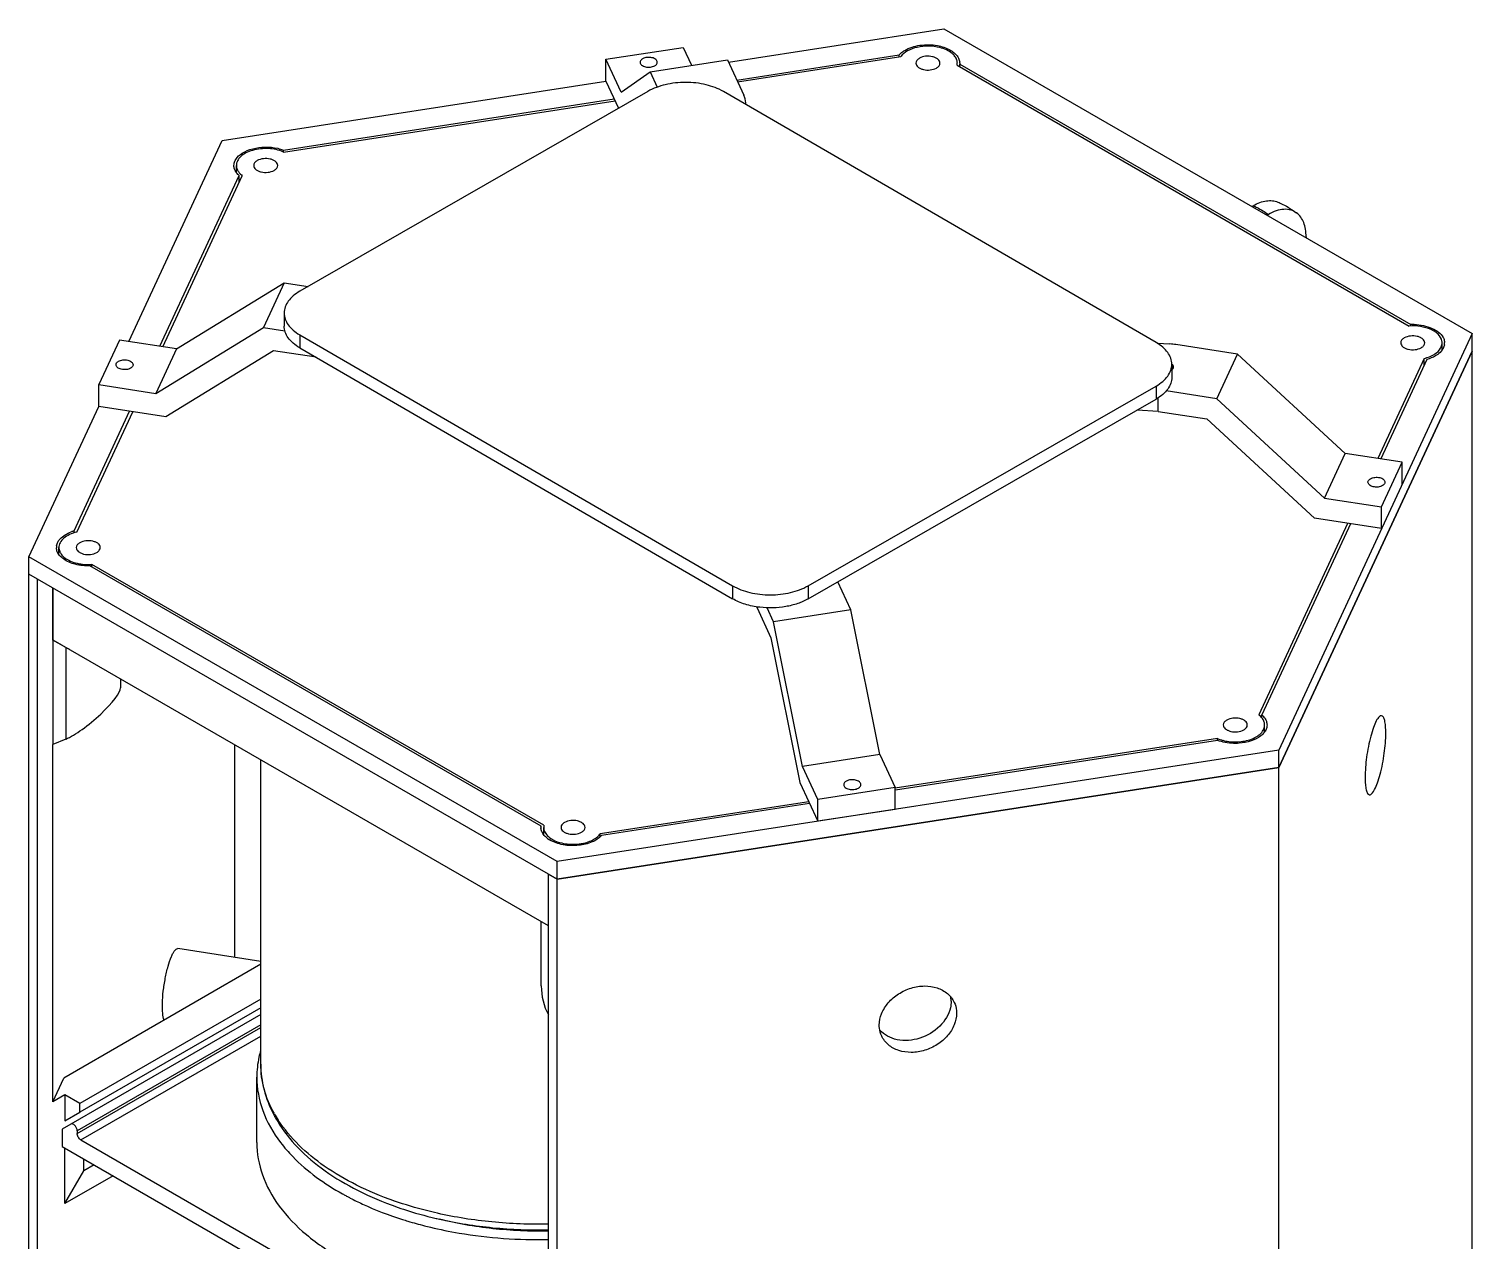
# Model space of a CAD drawing. Header units: millimetres. Extents: x 0 to 1478, y 0 to 841.
# Drawn here: x 1207.3 to 1477.7, y 467.3 to 694.4 of the extents above; entities that cross this region are included whole.
import ezdxf

# ---------------------------------------------------------------- set-up
doc = ezdxf.new("R2010")
doc.units = ezdxf.units.MM
doc.header["$LTSCALE"] = 65.395
doc.layers.get('0').update_dxf_attribs({"linetype": 'CONTINUOUS'})
doc.layers.add('AXIS', color=7, linetype='CONTINUOUS')
doc.layers.add('SURFACES', color=7, linetype='CONTINUOUS')

msp = doc.modelspace()

# ---------------------------------------------------------------- linework, layer by layer
at = {"color": 7, "linetype": 'Continuous'}
for p, q in [((1329.91, 690.92), (1331.47, 687.56)), ((1318.29, 682.51), (1315.42, 688.68)), ((1338.19, 688.6), (1341.28, 681.94)), ((1339.95, 684.8), (1370.37, 689.51)), ((1370.37, 689.2), (1370.37, 689.51)), ((1381.73, 687.94), (1381.72, 687.78)), ((1381.72, 687.29), (1381.72, 687.78)), ((1381.72, 687.78), (1466.29, 638.95)), ((1315.42, 684.6), (1317.79, 679.5)), ((1323.7, 686.36), (1325.04, 683.46)), ((1323.3, 682.67), (1258.08, 645.2)), ((1418.55, 635.58), (1337.44, 682.65)), ((1255.01, 671.66), (1316.98, 681.25)), ((1341.7, 680.17), (1341.49, 681.29)), ((1255.01, 671.3), (1255.01, 671.66)), ((1231.82, 634.88), (1246.68, 666.89)), ((1246.68, 665.55), (1246.68, 666.89)), ((1436.46, 661.07), (1436.74, 661.23)), ((1439.29, 659.44), (1439.56, 659.6)), ((1446.64, 655.39), (1446.64, 655.2)), ((1255.13, 641.11), (1255.13, 638.66)), ((1466.29, 638.67), (1466.29, 638.95)), ((1258.04, 637.04), (1339.16, 589.97)), ((1258.04, 634.59), (1339.16, 587.52)), ((1418.72, 635.47), (1421.11, 635.32)), ((1441.51, 555.9), (1477.75, 633.97)), ((1477.75, 356.36), (1477.75, 633.97)), ((1421.46, 631.51), (1421.46, 629.06)), ((1469.29, 632.4), (1460.63, 613.75)), ((1353.3, 589.95), (1418.52, 627.41)), ((1353.3, 587.5), (1418.52, 624.96)), ((1215.75, 600.24), (1226.17, 622.7)), ((1418.92, 622.67), (1414.95, 622.92)), ((1454.98, 601.57), (1438.36, 565.75)), ((1215.75, 599.9), (1215.75, 600.24)), ((1303.26, 544.89), (1218.74, 593.69)), ((1361.34, 585.48), (1358.9, 590.72)), ((1211.86, 579.78), (1211.86, 589.49)), ((1343.76, 585.81), (1346.35, 580.23)), ((1346.85, 583.23), (1345.64, 585.83)), ((1361.34, 585.48), (1346.85, 583.23)), ((1366.75, 558.3), (1361.34, 585.48)), ((1352.26, 556.06), (1346.85, 583.23)), ((1211.75, 579.77), (1211.86, 580)), ((1214.21, 578.37), (1211.76, 579.78)), ((1211.77, 579.77), (1211.77, 560.18)), ((1304.65, 526.21), (1211.86, 579.78)), ((1346.35, 580.23), (1351.76, 553.05)), ((1438.36, 565.2), (1438.36, 565.75)), ((1211.75, 493.21), (1211.77, 560.18)), ((1214.21, 561.22), (1211.76, 560.18)), ((1245.89, 520.27), (1245.89, 560.13)), ((1430.03, 560.97), (1369.69, 551.64)), ((1366.75, 558.3), (1352.26, 556.06)), ((1366.75, 558.3), (1369.61, 552.12)), ((1306.28, 534.98), (1441.51, 555.9)), ((1355.13, 549.88), (1352.26, 556.06)), ((1441.51, 278.29), (1441.51, 555.9)), ((1351.76, 553.05), (1355.13, 545.8)), ((1369.61, 552.12), (1355.13, 549.88)), ((1369.61, 548.04), (1369.61, 552.12)), ((1353.57, 549.15), (1314.58, 543.12)), ((1355.13, 545.8), (1355.13, 549.88)), ((1369.61, 548.04), (1355.13, 545.8)), ((1303.25, 544.7), (1303.26, 544.89)), ((1303.26, 544.7), (1303.26, 544.89)), ((1304.65, 258.31), (1304.65, 535.92)), ((1304.65, 535.92), (1306.28, 534.98)), ((1306.28, 257.37), (1306.28, 534.98)), ((1250.75, 519.52), (1235.19, 521.93)), ((1250.75, 518.99), (1213.82, 497.67)), ((1250.75, 512.46), (1216.87, 492.9)), ((1250.75, 509.6), (1213.52, 488.11)), ((1250.75, 510.83), (1216.87, 491.27)), ((1211.75, 493.21), (1213.82, 497.67)), ((1214.04, 494.53), (1211.75, 493.21)), ((1213.52, 488.11), (1213.52, 484.84)), ((1216.35, 487.77), (1216.35, 487.29)), ((1217.05, 486.07), (1303.59, 436.1)), ((1223.06, 479.33), (1214.04, 474.12)), ((1219.53, 481.37), (1217.58, 480.25)), ((1283.62, 471.35), (1283.71, 471.33)), ((1283.62, 471.35), (1283.71, 471.33))]:
    msp.add_line(p, q, dxfattribs=at)
at = {"color": 9, "linetype": 'Continuous'}
for p, q in [((1258.04, 637.04), (1258.04, 634.59)), ((1418.52, 627.41), (1418.52, 624.96)), ((1339.16, 589.97), (1339.16, 587.52)), ((1353.3, 589.95), (1353.3, 587.5)), ((1343.76, 585.81), (1343.76, 586)), ((1250.75, 507.63), (1216.35, 487.77)), ((1216.35, 487.29), (1250.75, 507.15)), ((1217.05, 486.07), (1250.75, 505.52))]:
    msp.add_line(p, q, dxfattribs=at)
at = {"color": 7, "linetype": 'Continuous'}
for centre, radius, start, end in [((1379.72, 687.95), 2.01, 1.3261, 5.3868), ((1379.73, 687.95), 2, 359.9349, 1.321), ((1466.58, 628.61), 10.35, 88.196, 91.602), ((1470.56, 635.49), 2.03, 350.5851, 359.9268), ((1470.58, 635.49), 2.01, 359.9553, 1.8893), ((1217.96, 592.65), 7.91, 106.2371, 110.2979), ((1214.48, 597.14), 2.03, 170.5851, 179.9268), ((1214.46, 597.14), 2.01, 179.9553, 181.8514), ((1346.41, 587.04), 2.93, 200.4645, 204.9179), ((1305.25, 544.7), 2, 179.9258, 181.427), ((1305.26, 544.7), 2.01, 181.4303, 184.8881), ((1307.47, 546.57), 4.98, 232.8702, 238.3501), ((1273.94, 501.74), 23.47, 207.575, 208.6485), ((1274.27, 501.91), 23.84, 208.6481, 209.5574), ((1297.68, 534.7), 64.86, 249.7042, 250.0334), ((1301.11, 546.24), 76.9, 256.9258, 257.3119)]:
    msp.add_arc(centre, radius, start, end, dxfattribs=at)
at = {"color": 9, "linetype": 'Continuous'}
for centre, radius, start, end in [((1273.67, 502.48), 23.39, 209.4387, 212.8726), ((1297.91, 537.8), 66.96, 250.6118, 250.7417)]:
    msp.add_arc(centre, radius, start, end, dxfattribs=at)
at = {"color": 7, "linetype": 'Continuous'}
for points in [[(1370.37, 689.51), (1370.47, 689.62), (1370.57, 689.72), (1370.68, 689.82)], [(1341.49, 681.29), (1341.45, 681.52), (1341.37, 681.74), (1341.28, 681.94)], [(1245.72, 668.76), (1245.72, 668.92), (1245.74, 669.07), (1245.78, 669.22)], [(1245.78, 669.22), (1245.83, 669.46), (1245.93, 669.69), (1246.06, 669.9)], [(1472.56, 635.16), (1472.52, 634.93), (1472.44, 634.69), (1472.32, 634.48)], [(1421.47, 630.47), (1421.56, 630.54), (1421.64, 630.61), (1421.7, 630.71)], [(1421.7, 630.71), (1421.76, 630.8), (1421.8, 630.91), (1421.8, 631.02)], [(1212.48, 597.48), (1212.52, 597.71), (1212.6, 597.94), (1212.71, 598.16)], [(1211.77, 579.77), (1211.77, 583.03), (1211.76, 586.29), (1211.75, 589.55)], [(1439.26, 563.41), (1439.2, 563.18), (1439.11, 562.94), (1438.98, 562.73)], [(1439.31, 563.87), (1439.31, 563.72), (1439.3, 563.56), (1439.26, 563.41)], [(1303.43, 543.85), (1303.34, 544.07), (1303.27, 544.3), (1303.25, 544.53)], [(1303.61, 543.52), (1303.54, 543.63), (1303.48, 543.74), (1303.43, 543.85)]]:
    msp.add_open_spline(points, degree=3, dxfattribs=at)
for points, knots in [([(1370.68, 689.82), (1370.73, 689.87), (1370.97, 690.07), (1371.22, 690.24), (1371.42, 690.36)], [0, 0, 0, 0, 0.239769, 1, 1, 1, 1]), ([(1371.42, 690.36), (1372.28, 690.87), (1374.35, 691.48), (1376.48, 691.45), (1377.55, 691.25)], [0, 0, 0, 0, 0.477302, 1, 1, 1, 1]), ([(1377.55, 691.25), (1378.36, 691.1), (1379.78, 690.66), (1381, 689.7), (1381.36, 689.15)], [0, 0, 0, 0, 0.554293, 1, 1, 1, 1]), ([(1322.31, 688.78), (1322.24, 688.74), (1322.02, 688.59), (1321.84, 688.32), (1321.84, 688.13)], [0, 0, 0, 0, 0.29449, 1, 1, 1, 1]), ([(1321.84, 688.13), (1321.84, 687.93), (1322.13, 687.5), (1322.87, 687.22), (1323.73, 687.17), (1324.33, 687.33), (1324.58, 687.47)], [0, 0, 0, 0, 0.183509, 0.435119, 0.728337, 1, 1, 1, 1]), ([(1325.04, 688.13), (1325.04, 688.32), (1324.76, 688.76), (1324.02, 689.03), (1323.15, 689.08), (1322.56, 688.92), (1322.31, 688.78)], [0, 0, 0, 0, 0.183509, 0.435119, 0.728337, 1, 1, 1, 1]), ([(1324.58, 687.47), (1324.65, 687.51), (1324.87, 687.66), (1325.04, 687.93), (1325.04, 688.13)], [0, 0, 0, 0, 0.29449, 1, 1, 1, 1]), ([(1374.18, 688.89), (1373.99, 688.78), (1373.67, 688.53), (1373.52, 688.14), (1373.52, 687.97)], [0, 0, 0, 0, 0.550751, 1, 1, 1, 1]), ([(1373.52, 687.97), (1373.52, 687.7), (1373.8, 687.26), (1374.36, 686.94), (1375.13, 686.68), (1376.18, 686.62), (1377.01, 686.85), (1377.36, 687.05)], [0, 0, 0, 0, 0.183291, 0.301475, 0.436206, 0.728901, 1, 1, 1, 1]), ([(1378.02, 687.97), (1378.02, 688.24), (1377.74, 688.67), (1377.19, 689), (1376.41, 689.26), (1375.36, 689.31), (1374.53, 689.09), (1374.18, 688.89)], [0, 0, 0, 0, 0.183291, 0.301475, 0.436206, 0.728901, 1, 1, 1, 1]), ([(1377.36, 687.05), (1377.55, 687.16), (1377.87, 687.4), (1378.02, 687.79), (1378.02, 687.97)], [0, 0, 0, 0, 0.550751, 1, 1, 1, 1]), ([(1381.36, 689.15), (1381.41, 689.07), (1381.59, 688.76), (1381.7, 688.4), (1381.72, 688.14)], [0, 0, 0, 0, 0.262065, 1, 1, 1, 1]), ([(1337.44, 682.65), (1336.44, 683.23), (1334.11, 684.08), (1330.38, 684.49), (1326.64, 684.09), (1324.31, 683.24), (1323.3, 682.67)], [0, 0, 0, 0, 0.236985, 0.499679, 0.762548, 1, 1, 1, 1]), ([(1246.06, 669.9), (1246.35, 670.39), (1247.35, 671.27), (1249.29, 672.02), (1251.57, 672.32), (1253.16, 672.16), (1253.93, 671.99)], [0, 0, 0, 0, 0.200037, 0.446063, 0.721999, 1, 1, 1, 1]), ([(1253.93, 671.99), (1254.02, 671.97), (1254.39, 671.88), (1254.75, 671.76), (1255.01, 671.66)], [0, 0, 0, 0, 0.256315, 1, 1, 1, 1]), ([(1245.94, 667.84), (1245.91, 667.92), (1245.78, 668.21), (1245.72, 668.53), (1245.72, 668.76)], [0, 0, 0, 0, 0.25835, 1, 1, 1, 1]), ([(1250.08, 669.69), (1249.89, 669.58), (1249.57, 669.34), (1249.42, 668.95), (1249.42, 668.77)], [0, 0, 0, 0, 0.550751, 1, 1, 1, 1]), ([(1249.42, 668.77), (1249.42, 668.5), (1249.7, 668.07), (1250.26, 667.74), (1251.03, 667.48), (1252.08, 667.43), (1252.91, 667.65), (1253.26, 667.85)], [0, 0, 0, 0, 0.183291, 0.301475, 0.436206, 0.728901, 1, 1, 1, 1]), ([(1253.92, 668.77), (1253.92, 669.04), (1253.64, 669.47), (1253.08, 669.8), (1252.31, 670.06), (1251.26, 670.11), (1250.43, 669.89), (1250.08, 669.69)], [0, 0, 0, 0, 0.183291, 0.301475, 0.436206, 0.728901, 1, 1, 1, 1]), ([(1253.26, 667.85), (1253.45, 667.96), (1253.77, 668.2), (1253.92, 668.59), (1253.92, 668.77)], [0, 0, 0, 0, 0.550751, 1, 1, 1, 1]), ([(1246.68, 666.89), (1246.6, 666.96), (1246.31, 667.24), (1246.07, 667.58), (1245.94, 667.84)], [0, 0, 0, 0, 0.266128, 1, 1, 1, 1]), ([(1436.74, 661.23), (1437.14, 661.46), (1437.93, 661.85), (1439.15, 662.18), (1440.3, 662.22), (1441.02, 662.04), (1441.34, 661.91)], [0, 0, 0, 0, 0.287206, 0.546835, 0.78191, 1, 1, 1, 1]), ([(1444.86, 659.88), (1444.7, 660), (1444.35, 660.21), (1443.56, 660.51), (1442.42, 660.62), (1440.97, 660.31), (1440.04, 659.87), (1439.56, 659.6)], [0, 0, 0, 0, 0.109148, 0.219205, 0.450333, 0.708485, 1, 1, 1, 1]), ([(1441.34, 661.91), (1441.65, 661.77), (1442.89, 661.21), (1444.05, 660.48), (1444.86, 659.88)], [0, 0, 0, 0, 0.249062, 1, 1, 1, 1]), ([(1446.64, 655.39), (1446.64, 655.87), (1446.57, 656.78), (1446.24, 658.05), (1445.69, 659.11), (1445.15, 659.66), (1444.86, 659.88)], [0, 0, 0, 0, 0.287276, 0.547231, 0.782286, 1, 1, 1, 1]), ([(1258.08, 645.2), (1257.64, 644.95), (1256.84, 644.4), (1255.88, 643.4), (1255.28, 642.29), (1255.13, 641.49), (1255.13, 641.11)], [0, 0, 0, 0, 0.289946, 0.549249, 0.782369, 1, 1, 1, 1]), ([(1255.13, 641.11), (1255.13, 640.73), (1255.27, 639.94), (1255.87, 638.84), (1256.82, 637.84), (1257.61, 637.29), (1258.04, 637.04)], [0, 0, 0, 0, 0.217912, 0.45115, 0.710347, 1, 1, 1, 1]), ([(1258.04, 634.59), (1257.61, 634.84), (1256.82, 635.39), (1255.87, 636.39), (1255.27, 637.49), (1255.13, 638.28), (1255.13, 638.66)], [0, 0, 0, 0, 0.289653, 0.54885, 0.782088, 1, 1, 1, 1]), ([(1466.91, 638.95), (1468.05, 638.92), (1470.07, 638.56), (1471.87, 637.32), (1472.3, 636.55)], [0, 0, 0, 0, 0.563324, 1, 1, 1, 1]), ([(1465.03, 636.44), (1464.84, 636.33), (1464.52, 636.08), (1464.37, 635.69), (1464.37, 635.52)], [0, 0, 0, 0, 0.550751, 1, 1, 1, 1]), ([(1468.87, 635.52), (1468.87, 635.79), (1468.59, 636.22), (1468.03, 636.55), (1467.26, 636.81), (1466.21, 636.86), (1465.38, 636.64), (1465.03, 636.44)], [0, 0, 0, 0, 0.183291, 0.301475, 0.436206, 0.728901, 1, 1, 1, 1]), ([(1472.3, 636.55), (1472.35, 636.47), (1472.5, 636.16), (1472.58, 635.81), (1472.58, 635.56)], [0, 0, 0, 0, 0.260148, 1, 1, 1, 1]), ([(1421.46, 631.51), (1421.46, 631.89), (1421.32, 632.68), (1420.73, 633.78), (1419.78, 634.78), (1418.99, 635.32), (1418.55, 635.58)], [0, 0, 0, 0, 0.217912, 0.45115, 0.710347, 1, 1, 1, 1]), ([(1464.37, 635.52), (1464.37, 635.25), (1464.65, 634.81), (1465.21, 634.49), (1465.98, 634.22), (1467.03, 634.17), (1467.86, 634.4), (1468.21, 634.6)], [0, 0, 0, 0, 0.183291, 0.301475, 0.436206, 0.728901, 1, 1, 1, 1]), ([(1468.21, 634.6), (1468.4, 634.71), (1468.72, 634.95), (1468.87, 635.34), (1468.87, 635.52)], [0, 0, 0, 0, 0.550751, 1, 1, 1, 1]), ([(1471.29, 633.35), (1471.15, 633.24), (1470.53, 632.84), (1469.84, 632.56), (1469.29, 632.4)], [0, 0, 0, 0, 0.231925, 1, 1, 1, 1]), ([(1472.32, 634.48), (1472.27, 634.38), (1472, 633.94), (1471.61, 633.58), (1471.29, 633.35)], [0, 0, 0, 0, 0.231593, 1, 1, 1, 1]), ([(1418.52, 627.41), (1418.96, 627.67), (1419.76, 628.22), (1420.72, 629.22), (1421.32, 630.33), (1421.46, 631.12), (1421.46, 631.51)], [0, 0, 0, 0, 0.289946, 0.549249, 0.782369, 1, 1, 1, 1]), ([(1421.8, 631.02), (1421.8, 631.07), (1421.77, 631.29), (1421.6, 631.47), (1421.46, 631.56)], [0, 0, 0, 0, 0.226342, 1, 1, 1, 1]), ([(1421.46, 629.06), (1421.46, 628.67), (1421.32, 627.88), (1420.72, 626.77), (1419.76, 625.77), (1418.96, 625.22), (1418.52, 624.96)], [0, 0, 0, 0, 0.217631, 0.450751, 0.710054, 1, 1, 1, 1]), ([(1212.71, 598.16), (1212.82, 598.36), (1213.45, 599.23), (1214.43, 599.77), (1215.21, 600.06)], [0, 0, 0, 0, 0.21648, 1, 1, 1, 1]), ([(1216.83, 598.04), (1216.64, 597.93), (1216.32, 597.69), (1216.17, 597.3), (1216.17, 597.12)], [0, 0, 0, 0, 0.550751, 1, 1, 1, 1]), ([(1220.67, 597.12), (1220.67, 597.39), (1220.39, 597.83), (1219.83, 598.15), (1219.06, 598.41), (1218.01, 598.47), (1217.17, 598.24), (1216.83, 598.04)], [0, 0, 0, 0, 0.183291, 0.301475, 0.436206, 0.728901, 1, 1, 1, 1]), ([(1212.74, 596.09), (1212.69, 596.17), (1212.54, 596.48), (1212.46, 596.83), (1212.45, 597.08)], [0, 0, 0, 0, 0.260156, 1, 1, 1, 1]), ([(1213.76, 594.99), (1213.65, 595.07), (1213.25, 595.38), (1212.91, 595.77), (1212.74, 596.09)], [0, 0, 0, 0, 0.270562, 1, 1, 1, 1]), ([(1216.17, 597.12), (1216.17, 596.85), (1216.45, 596.42), (1217, 596.09), (1217.78, 595.83), (1218.83, 595.78), (1219.66, 596), (1220.01, 596.2)], [0, 0, 0, 0, 0.183291, 0.301475, 0.436206, 0.728901, 1, 1, 1, 1]), ([(1220.01, 596.2), (1220.19, 596.31), (1220.51, 596.55), (1220.67, 596.95), (1220.67, 597.12)], [0, 0, 0, 0, 0.550751, 1, 1, 1, 1]), ([(1218.74, 593.69), (1217.82, 593.66), (1216.07, 593.84), (1214.41, 594.51), (1213.76, 594.99)], [0, 0, 0, 0, 0.533307, 1, 1, 1, 1]), ([(1339.16, 589.97), (1340.16, 589.39), (1342.49, 588.54), (1346.22, 588.13), (1349.95, 588.53), (1352.29, 589.37), (1353.3, 589.95)], [0, 0, 0, 0, 0.236985, 0.499679, 0.762548, 1, 1, 1, 1]), ([(1344.27, 585.93), (1343.33, 586.04), (1341.57, 586.4), (1339.89, 587.09), (1339.16, 587.52)], [0, 0, 0, 0, 0.523987, 1, 1, 1, 1]), ([(1353.3, 587.5), (1352.68, 587.15), (1351.32, 586.55), (1348.31, 585.81), (1345.88, 585.75), (1344.27, 585.93)], [0, 0, 0, 0, 0.228198, 0.477121, 1, 1, 1, 1]), ([(1438.36, 565.75), (1438.44, 565.68), (1438.73, 565.4), (1438.97, 565.06), (1439.1, 564.8)], [0, 0, 0, 0, 0.266128, 1, 1, 1, 1]), ([(1431.78, 564.79), (1431.59, 564.68), (1431.27, 564.43), (1431.12, 564.04), (1431.12, 563.87)], [0, 0, 0, 0, 0.550751, 1, 1, 1, 1]), ([(1431.12, 563.87), (1431.12, 563.6), (1431.4, 563.16), (1431.95, 562.84), (1432.73, 562.58), (1433.78, 562.52), (1434.61, 562.75), (1434.96, 562.95)], [0, 0, 0, 0, 0.183291, 0.301475, 0.436206, 0.728901, 1, 1, 1, 1]), ([(1435.62, 563.87), (1435.62, 564.14), (1435.34, 564.57), (1434.78, 564.9), (1434.01, 565.16), (1432.96, 565.21), (1432.12, 564.99), (1431.78, 564.79)], [0, 0, 0, 0, 0.183291, 0.301475, 0.436206, 0.728901, 1, 1, 1, 1]), ([(1434.96, 562.95), (1435.14, 563.06), (1435.46, 563.3), (1435.62, 563.69), (1435.62, 563.87)], [0, 0, 0, 0, 0.550751, 1, 1, 1, 1]), ([(1438.98, 562.73), (1438.93, 562.65), (1438.69, 562.3), (1438.39, 562.01), (1438.13, 561.81)], [0, 0, 0, 0, 0.2347, 1, 1, 1, 1]), ([(1439.1, 564.8), (1439.13, 564.72), (1439.25, 564.43), (1439.31, 564.11), (1439.31, 563.87)], [0, 0, 0, 0, 0.25835, 1, 1, 1, 1]), ([(1434.07, 560.44), (1433.72, 560.41), (1432.35, 560.38), (1430.98, 560.62), (1430.03, 560.97)], [0, 0, 0, 0, 0.258083, 1, 1, 1, 1]), ([(1438.13, 561.81), (1437.6, 561.4), (1436.27, 560.76), (1434.84, 560.49), (1434.07, 560.44)], [0, 0, 0, 0, 0.464888, 1, 1, 1, 1]), ([(1360.46, 553.33), (1360.39, 553.29), (1360.17, 553.14), (1359.99, 552.87), (1359.99, 552.68)], [0, 0, 0, 0, 0.29449, 1, 1, 1, 1]), ([(1359.99, 552.68), (1359.99, 552.49), (1360.28, 552.05), (1361.02, 551.77), (1361.88, 551.72), (1362.48, 551.88), (1362.73, 552.02)], [0, 0, 0, 0, 0.183509, 0.435119, 0.728337, 1, 1, 1, 1]), ([(1363.19, 552.68), (1363.19, 552.87), (1362.91, 553.31), (1362.17, 553.58), (1361.3, 553.64), (1360.71, 553.47), (1360.46, 553.33)], [0, 0, 0, 0, 0.183509, 0.435119, 0.728337, 1, 1, 1, 1]), ([(1362.73, 552.02), (1362.8, 552.06), (1363.02, 552.22), (1363.19, 552.48), (1363.19, 552.68)], [0, 0, 0, 0, 0.29449, 1, 1, 1, 1]), ([(1307.68, 545.59), (1307.49, 545.48), (1307.17, 545.24), (1307.02, 544.85), (1307.02, 544.67)], [0, 0, 0, 0, 0.550751, 1, 1, 1, 1]), ([(1307.02, 544.67), (1307.02, 544.4), (1307.3, 543.97), (1307.85, 543.64), (1308.63, 543.38), (1309.68, 543.33), (1310.51, 543.55), (1310.86, 543.75)], [0, 0, 0, 0, 0.183291, 0.301475, 0.436206, 0.728901, 1, 1, 1, 1]), ([(1311.52, 544.67), (1311.52, 544.94), (1311.24, 545.37), (1310.68, 545.7), (1309.91, 545.96), (1308.86, 546.01), (1308.02, 545.79), (1307.68, 545.59)], [0, 0, 0, 0, 0.183291, 0.301475, 0.436206, 0.728901, 1, 1, 1, 1]), ([(1310.86, 543.75), (1311.04, 543.86), (1311.36, 544.1), (1311.52, 544.49), (1311.52, 544.67)], [0, 0, 0, 0, 0.550751, 1, 1, 1, 1]), ([(1304.47, 542.6), (1304.38, 542.67), (1304.05, 542.94), (1303.77, 543.26), (1303.61, 543.52)], [0, 0, 0, 0, 0.267066, 1, 1, 1, 1]), ([(1310.37, 541.3), (1309.38, 541.19), (1307.47, 541.25), (1305.63, 541.86), (1304.86, 542.33)], [0, 0, 0, 0, 0.526368, 1, 1, 1, 1]), ([(1314.58, 543.12), (1314.12, 542.59), (1312.74, 541.75), (1311.22, 541.39), (1310.37, 541.3)], [0, 0, 0, 0, 0.453014, 1, 1, 1, 1]), ([(1250.75, 500.28), (1250.75, 498.67), (1251.17, 495.4), (1252.37, 492.34), (1253.14, 490.87)], [0, 0, 0, 0, 0.493051, 1, 1, 1, 1]), ([(1253.53, 490.15), (1254.54, 488.38), (1257.1, 484.95), (1262.1, 480.54), (1268.22, 476.76), (1272.77, 474.76), (1275.18, 473.87)], [0, 0, 0, 0, 0.221496, 0.461031, 0.720695, 1, 1, 1, 1]), ([(1216.35, 487.77), (1216.35, 487.95), (1216.24, 488.32), (1215.93, 488.85), (1215.38, 489.18), (1215.14, 489.04)], [0, 0, 0, 0, 0.277659, 0.577358, 1, 1, 1, 1]), ([(1217.05, 486.07), (1216.84, 486.19), (1216.51, 486.57), (1216.35, 487.05), (1216.35, 487.29)], [0, 0, 0, 0, 0.499999, 1, 1, 1, 1]), ([(1250, 485.58), (1250, 483.52), (1250.78, 479.23), (1254.11, 473.27), (1259.35, 467.91), (1266.26, 463.31), (1274.59, 459.59), (1287.38, 455.93), (1297.7, 455), (1304.65, 455.15)], [0, 0, 0, 0, 0.090332, 0.187329, 0.295523, 0.416711, 0.550413, 0.694519, 1, 1, 1, 1]), ([(1275.53, 473.74), (1276.18, 473.5), (1278.84, 472.59), (1281.55, 471.83), (1283.62, 471.35)], [0, 0, 0, 0, 0.24511, 1, 1, 1, 1]), ([(1304.65, 468.95), (1301.17, 468.89), (1295.96, 469.11), (1289.15, 470.08), (1285.83, 470.78), (1284.22, 471.22)], [0, 0, 0, 0, 0.507122, 0.756615, 1, 1, 1, 1]), ([(1284.22, 471.21), (1287.52, 470.47), (1294.32, 469.4), (1301.19, 469.14), (1304.65, 469.22)], [0, 0, 0, 0, 0.494635, 1, 1, 1, 1])]:
    msp.add_open_spline(points, degree=3, knots=knots, dxfattribs=at)
at = {"color": 9, "linetype": 'Continuous'}
for points, knots in [([(1436.74, 661.23), (1436.97, 661.13), (1437.96, 660.66), (1438.89, 660.08), (1439.56, 659.6)], [0, 0, 0, 0, 0.239326, 1, 1, 1, 1]), ([(1253.3, 490.99), (1252.49, 492.43), (1251.2, 495.44), (1250.75, 498.69), (1250.75, 500.28)], [0, 0, 0, 0, 0.511435, 1, 1, 1, 1]), ([(1275.68, 474.64), (1273.3, 475.48), (1268.79, 477.36), (1261.07, 481.86), (1256.23, 486.37), (1254.03, 489.79)], [0, 0, 0, 0, 0.282964, 0.545, 1, 1, 1, 1]), ([(1283.84, 472.31), (1283.15, 472.47), (1280.45, 473.11), (1277.78, 473.91), (1275.83, 474.59)], [0, 0, 0, 0, 0.254821, 1, 1, 1, 1]), ([(1304.65, 470.28), (1301.12, 470.2), (1294.12, 470.46), (1287.2, 471.55), (1283.84, 472.31)], [0, 0, 0, 0, 0.505716, 1, 1, 1, 1])]:
    msp.add_open_spline(points, degree=3, knots=knots, dxfattribs=at)
at = {"layer": 'AXIS', "color": 7, "linetype": 'Continuous'}
for p, q in [((1340.11, 684.47), (1370.7, 689.2)), ((1381.23, 687.58), (1465.94, 638.67)), ((1254.99, 671.3), (1317.13, 680.92)), ((1246.17, 667.46), (1246.17, 668.77)), ((1232.4, 634.79), (1247.28, 666.85)), ((1472.12, 634.16), (1472.12, 635.52)), ((1468.76, 632.59), (1460.05, 613.84)), ((1468.76, 631.25), (1468.76, 632.4)), ((1216.28, 600.05), (1226.75, 622.61)), ((1454.4, 601.66), (1437.75, 565.78)), ((1212.92, 595.81), (1212.92, 597.12)), ((1219.1, 593.48), (1219.1, 593.97)), ((1303.81, 545.06), (1219.1, 593.97)), ((1438.87, 562.57), (1438.87, 563.87)), ((1430.05, 561.34), (1369.64, 551.99)), ((1430.05, 560.97), (1430.05, 561.34)), ((1353.42, 549.48), (1314.33, 543.44)), ((1303.77, 543.3), (1303.77, 544.67)), ((1314.33, 542.87), (1314.33, 543.44))]:
    msp.add_line(p, q, dxfattribs=at)
for centre, radius, start, end in [((1379.41, 687.97), 1.86, 347.7933, 358.4183), ((1379.41, 687.97), 1.87, 359.861, 8.8287), ((1379.43, 687.97), 1.84, 358.4499, 359.8362), ((1470.27, 635.52), 1.85, 359.9666, 10.1143), ((1467.48, 638.61), 6.13, 292.0404, 296.6794), ((1218.4, 603.28), 9.33, 263.5462, 267.0533), ((1218.42, 603.52), 9.57, 267.0399, 271.8816), ((1218.43, 603.31), 9.37, 271.8787, 274.1161), ((1437.01, 563.87), 1.86, 0.0206, 11.5115), ((1432.71, 567.46), 6.68, 246.4585, 250.9972), ((1433.01, 568.3), 7.57, 250.9773, 255.0436), ((1433.37, 570.12), 9.43, 262.5673, 276.7173), ((1305.63, 544.67), 1.86, 167.7933, 178.4183), ((1305.61, 544.67), 1.84, 178.4499, 179.8362), ((1305.63, 544.67), 1.87, 179.861, 188.8287), ((1309.27, 550.91), 9.41, 263.0589, 277.1919), ((1312.12, 545.05), 2.74, 322.1473, 323.8215), ((1375.19, 512.06), 4.92, 6.6769, 9.9498), ((1375.07, 512.05), 5.04, 359.9862, 6.6614)]:
    msp.add_arc(centre, radius, start, end, dxfattribs=at)
for points, knots in [([(1378.02, 690.87), (1376.64, 691.22), (1374.47, 691.25), (1371.99, 690.39), (1371.02, 689.64), (1370.7, 689.2)], [0, 0, 0, 0, 0.545302, 0.794613, 1, 1, 1, 1]), ([(1380.82, 689.23), (1380.68, 689.42), (1379.91, 690.21), (1378.85, 690.65), (1378.02, 690.87)], [0, 0, 0, 0, 0.216559, 1, 1, 1, 1]), ([(1381.25, 688.25), (1381.24, 688.34), (1381.16, 688.69), (1380.98, 689.01), (1380.82, 689.23)], [0, 0, 0, 0, 0.239775, 1, 1, 1, 1]), ([(1254.99, 671.3), (1254.11, 671.69), (1252.15, 672.08), (1249.72, 671.84), (1248, 671.19), (1247, 670.52), (1246.34, 669.71), (1246.17, 669.07), (1246.17, 668.77)], [0, 0, 0, 0, 0.279536, 0.568827, 0.699899, 0.814862, 0.913098, 1, 1, 1, 1]), ([(1246.47, 667.74), (1246.56, 667.58), (1246.72, 667.37), (1246.9, 667.19), (1246.95, 667.14)], [0, 0, 0, 0, 0.738695, 1, 1, 1, 1]), ([(1472.09, 635.84), (1471.92, 636.82), (1470.35, 638.06), (1468.08, 638.65), (1466.66, 638.72), (1465.94, 638.67)], [0, 0, 0, 0, 0.415273, 0.696984, 1, 1, 1, 1]), ([(1470.24, 633.13), (1470.42, 633.22), (1471.03, 633.57), (1471.58, 634.07), (1471.84, 634.51)], [0, 0, 0, 0, 0.279653, 1, 1, 1, 1]), ([(1471.84, 634.51), (1471.88, 634.59), (1472.04, 634.9), (1472.12, 635.26), (1472.12, 635.52)], [0, 0, 0, 0, 0.261383, 1, 1, 1, 1]), ([(1216.28, 600.05), (1215.81, 599.93), (1214.94, 599.64), (1213.85, 598.97), (1213.11, 598.12), (1212.92, 597.44), (1212.92, 597.12)], [0, 0, 0, 0, 0.305581, 0.57373, 0.801065, 1, 1, 1, 1]), ([(1212.92, 597.12), (1212.92, 596.87), (1212.99, 596.52), (1213.14, 596.21), (1213.19, 596.14)], [0, 0, 0, 0, 0.739045, 1, 1, 1, 1]), ([(1213.19, 596.14), (1213.53, 595.52), (1214.9, 594.5), (1216.47, 594.11), (1217.36, 594.01)], [0, 0, 0, 0, 0.439442, 1, 1, 1, 1]), ([(1460.78, 565.61), (1460.61, 565.63), (1460.31, 565.43), (1460.03, 565.06), (1459.64, 564.4), (1459.2, 563.29), (1458.51, 561.03), (1457.92, 557.9), (1457.69, 555.29), (1457.69, 554.01)], [0, 0, 0, 0, 0.041803, 0.074587, 0.116411, 0.225908, 0.364469, 0.689192, 1, 1, 1, 1]), ([(1461.57, 562.38), (1461.57, 562.81), (1461.55, 563.59), (1461.4, 564.6), (1461.21, 565.28), (1460.92, 565.58), (1460.78, 565.61)], [0, 0, 0, 0, 0.379652, 0.675428, 0.877739, 1, 1, 1, 1]), ([(1434.47, 560.76), (1435.36, 560.86), (1436.92, 561.26), (1438.27, 562.29), (1438.61, 562.91)], [0, 0, 0, 0, 0.561062, 1, 1, 1, 1]), ([(1438.61, 562.91), (1438.65, 562.98), (1438.8, 563.28), (1438.87, 563.62), (1438.87, 563.87)], [0, 0, 0, 0, 0.260436, 1, 1, 1, 1]), ([(1458.49, 550.78), (1458.66, 550.76), (1458.96, 550.96), (1459.24, 551.33), (1459.62, 551.99), (1460.07, 553.1), (1460.75, 555.35), (1461.34, 558.49), (1461.57, 561.1), (1461.57, 562.38)], [0, 0, 0, 0, 0.041803, 0.074587, 0.116411, 0.225908, 0.364469, 0.689192, 1, 1, 1, 1]), ([(1457.69, 554.01), (1457.69, 553.57), (1457.71, 552.8), (1457.86, 551.79), (1458.05, 551.11), (1458.35, 550.8), (1458.49, 550.78)], [0, 0, 0, 0, 0.379652, 0.675428, 0.877739, 1, 1, 1, 1]), ([(1304.01, 543.73), (1304.34, 543.12), (1305.68, 542.07), (1307.24, 541.67), (1308.13, 541.56)], [0, 0, 0, 0, 0.438387, 1, 1, 1, 1]), ([(1310.44, 541.57), (1310.73, 541.6), (1311.76, 541.78), (1312.77, 542.16), (1313.41, 542.58)], [0, 0, 0, 0, 0.270092, 1, 1, 1, 1]), ([(1313.41, 542.58), (1313.5, 542.64), (1313.82, 542.87), (1314.11, 543.14), (1314.28, 543.37)], [0, 0, 0, 0, 0.266605, 1, 1, 1, 1]), ([(1232.63, 508.53), (1232.47, 508.92), (1232.32, 509.98), (1232.29, 511.8), (1232.46, 514), (1232.82, 516.33), (1233.32, 518.51), (1233.82, 520.08), (1234.28, 521.07), (1234.6, 521.6), (1234.97, 521.96), (1235.19, 521.93)], [0, 0, 0, 0, 0.090236, 0.223785, 0.386677, 0.560226, 0.724219, 0.859806, 0.912245, 0.952846, 1, 1, 1, 1]), ([(1366.65, 507.58), (1366.65, 508.31), (1366.99, 509.85), (1368.29, 511.89), (1370.22, 513.55), (1372.58, 514.64), (1375.09, 515.05), (1377.49, 514.71), (1379.5, 513.65), (1380.41, 512.48), (1380.7, 511.86)], [0, 0, 0, 0, 0.116301, 0.242477, 0.376757, 0.514084, 0.648332, 0.774471, 0.890715, 1, 1, 1, 1]), ([(1380.7, 511.86), (1380.92, 511.38), (1381.11, 510.69), (1381.14, 509.99), (1381.14, 509.82)], [0, 0, 0, 0, 0.745891, 1, 1, 1, 1]), ([(1379.98, 510.86), (1379.69, 509.56), (1378.12, 507.03), (1374.39, 504.83), (1370.72, 504.51), (1368.17, 505.41), (1367.17, 506.21), (1366.77, 506.67)], [0, 0, 0, 0, 0.244665, 0.511997, 0.770144, 0.888883, 1, 1, 1, 1]), ([(1381.14, 509.82), (1381.14, 509.08), (1380.81, 507.54), (1379.51, 505.5), (1377.57, 503.85), (1375.22, 502.76), (1372.71, 502.35), (1370.31, 502.68), (1368.3, 503.75), (1367.39, 504.91), (1367.1, 505.54)], [0, 0, 0, 0, 0.116301, 0.242477, 0.376757, 0.514084, 0.648332, 0.774471, 0.890715, 1, 1, 1, 1]), ([(1367.1, 505.54), (1366.88, 506.01), (1366.69, 506.7), (1366.65, 507.4), (1366.65, 507.58)], [0, 0, 0, 0, 0.745891, 1, 1, 1, 1])]:
    msp.add_open_spline(points, degree=3, knots=knots, dxfattribs=at)
for points in [[(1246.17, 668.77), (1246.17, 668.53), (1246.22, 668.29), (1246.31, 668.07)], [(1246.31, 668.07), (1246.35, 667.95), (1246.41, 667.85), (1246.47, 667.74)], [(1246.95, 667.14), (1247.06, 667.04), (1247.17, 666.94), (1247.28, 666.85)], [(1468.76, 632.59), (1469.11, 632.68), (1469.45, 632.79), (1469.79, 632.92)], [(1438.09, 565.5), (1437.98, 565.6), (1437.87, 565.7), (1437.75, 565.78)], [(1438.36, 565.2), (1438.27, 565.31), (1438.18, 565.41), (1438.09, 565.5)], [(1438.73, 564.57), (1438.64, 564.8), (1438.51, 565.01), (1438.36, 565.2)], [(1438.83, 564.24), (1438.81, 564.35), (1438.77, 564.46), (1438.73, 564.57)], [(1431.06, 560.99), (1431.41, 560.89), (1431.78, 560.82), (1432.15, 560.77)], [(1303.79, 544.39), (1303.82, 544.16), (1303.9, 543.93), (1304.01, 543.73)], [(1380.11, 512.05), (1380.11, 511.65), (1380.06, 511.25), (1379.98, 510.86)]]:
    msp.add_open_spline(points, degree=3, dxfattribs=at)
at = {"layer": 'SURFACES', "color": 7, "linetype": 'Continuous'}
for p, q in [((1338.4, 688.15), (1378.75, 694.39)), ((1378.75, 694.39), (1477.75, 637.24)), ((1315.42, 688.68), (1329.91, 690.92)), ((1315.42, 684.6), (1315.42, 688.68)), ((1323.7, 686.36), (1338.19, 688.6)), ((1243.52, 673.47), (1315.42, 684.6)), ((1318.29, 682.51), (1323.7, 686.36)), ((1226.03, 635.77), (1243.52, 673.47)), ((1234.95, 634.39), (1255.15, 646.78)), ((1255.15, 646.78), (1251.27, 638.41)), ((1255.15, 646.78), (1259.62, 646.09)), ((1231.07, 626.03), (1251.27, 638.41)), ((1251.27, 638.41), (1255.25, 637.8)), ((1224.26, 636.05), (1220.38, 627.68)), ((1234.95, 634.39), (1224.26, 636.05)), ((1477.75, 637.24), (1441.51, 559.17)), ((1477.75, 633.97), (1477.75, 637.24)), ((1234.95, 634.39), (1231.07, 626.03)), ((1253.14, 634.04), (1232.93, 621.66)), ((1261.11, 632.81), (1253.14, 634.04)), ((1433.77, 633.42), (1422.24, 635.2)), ((1429.88, 625.05), (1433.77, 633.42)), ((1453.97, 614.78), (1433.77, 633.42)), ((1477.75, 633.97), (1441.51, 555.9)), ((1220.38, 623.6), (1220.38, 627.68)), ((1220.38, 627.68), (1231.07, 626.03)), ((1418.92, 622.67), (1418.92, 625.21)), ((1429.88, 625.05), (1420.44, 626.51)), ((1450.09, 606.41), (1429.88, 625.05)), ((1207.29, 595.4), (1220.38, 623.6)), ((1232.93, 621.66), (1220.38, 623.6)), ((1418.92, 622.67), (1428.02, 621.26)), ((1428.02, 621.26), (1448.22, 602.62)), ((1450.09, 606.41), (1453.97, 614.78)), ((1464.66, 613.12), (1453.97, 614.78)), ((1460.78, 604.76), (1464.66, 613.12)), ((1464.66, 609.04), (1464.66, 613.12)), ((1450.09, 606.41), (1460.78, 604.76)), ((1460.78, 600.68), (1460.78, 604.76)), ((1460.78, 600.68), (1448.22, 602.62)), ((1207.29, 314.52), (1207.29, 595.4)), ((1306.28, 538.25), (1207.29, 595.4)), ((1306.28, 534.98), (1207.29, 592.13)), ((1208.92, 313.58), (1208.92, 591.19)), ((1224.45, 572.51), (1224.45, 570.85)), ((1250.75, 500.28), (1250.75, 557.33)), ((1441.51, 559.17), (1306.28, 538.25)), ((1441.51, 555.9), (1441.51, 559.17)), ((1441.51, 555.9), (1306.28, 534.98)), ((1306.28, 534.98), (1306.28, 538.25)), ((1303.31, 514.93), (1303.31, 526.98)), ((1250, 485.58), (1250, 497.83)), ((1214.04, 494.53), (1214.04, 489.64)), ((1216.87, 492.9), (1214.04, 494.53)), ((1216.87, 491.27), (1216.87, 492.9)), ((1214.04, 489.64), (1216.87, 491.27)), ((1213.52, 484.84), (1304.65, 432.23)), ((1214.04, 474.12), (1214.04, 484.54)), ((1217.58, 480.25), (1217.58, 482.5)), ((1214.04, 474.12), (1217.58, 480.25))]:
    msp.add_line(p, q, dxfattribs=at)
at = {"layer": 'SURFACES', "color": 9, "linetype": 'Continuous'}
msp.add_line((1214.21, 578.37), (1214.21, 561.22), dxfattribs=at)
at = {"layer": 'SURFACES', "color": 7, "linetype": 'Continuous'}
for centre, radius, start, end in [((1420.33, 622.81), 12.53, 81.232, 86.4193), ((1307.37, 529.99), 4.68, 232.4294, 234.4951), ((1291.18, 520.91), 51.5, 240.8236, 241.5694), ((1291.63, 521.73), 52.44, 241.5683, 241.9607), ((1292.03, 522.49), 53.3, 241.9614, 242.6091), ((1300.57, 544.99), 77.42, 255.6814, 256.5519)]:
    msp.add_arc(centre, radius, start, end, dxfattribs=at)
for centre, major_axis, ratio, start_param, end_param in [((1218.45, 566.12), (5.9, 5.06), 0.218381, -2.541249, -0.185054), ((1309.31, 513.66), (-1.81, 8.2), 0.697902, 1.264454, 1.943433)]:
    msp.add_ellipse(centre, major_axis=major_axis, ratio=ratio, start_param=start_param, end_param=end_param, dxfattribs=at)
for points, knots in [([(1226.35, 630.76), (1226.1, 630.62), (1225.51, 630.46), (1224.64, 630.51), (1223.9, 630.79), (1223.61, 631.22), (1223.62, 631.42)], [0, 0, 0, 0, 0.271655, 0.564873, 0.816487, 1, 1, 1, 1]), ([(1223.62, 631.42), (1223.62, 631.48), (1223.67, 631.75), (1223.9, 631.96), (1224.08, 632.07)], [0, 0, 0, 0, 0.220867, 1, 1, 1, 1]), ([(1224.08, 632.07), (1224.33, 632.21), (1224.93, 632.37), (1225.79, 632.32), (1226.53, 632.04), (1226.82, 631.61), (1226.82, 631.41)], [0, 0, 0, 0, 0.271655, 0.564873, 0.816487, 1, 1, 1, 1]), ([(1226.82, 631.41), (1226.82, 631.35), (1226.77, 631.08), (1226.53, 630.87), (1226.35, 630.76)], [0, 0, 0, 0, 0.220867, 1, 1, 1, 1]), ([(1458.22, 609.39), (1458.22, 609.45), (1458.27, 609.73), (1458.51, 609.93), (1458.69, 610.04)], [0, 0, 0, 0, 0.220867, 1, 1, 1, 1]), ([(1460.95, 608.74), (1460.71, 608.59), (1460.11, 608.43), (1459.25, 608.48), (1458.51, 608.76), (1458.22, 609.2), (1458.22, 609.39)], [0, 0, 0, 0, 0.271655, 0.564873, 0.816487, 1, 1, 1, 1]), ([(1458.69, 610.04), (1458.94, 610.19), (1459.53, 610.35), (1460.4, 610.29), (1461.14, 610.02), (1461.42, 609.58), (1461.42, 609.39)], [0, 0, 0, 0, 0.271655, 0.564873, 0.816487, 1, 1, 1, 1]), ([(1461.42, 609.39), (1461.42, 609.33), (1461.37, 609.05), (1461.14, 608.84), (1460.95, 608.74)], [0, 0, 0, 0, 0.220867, 1, 1, 1, 1]), ([(1250.72, 502.85), (1250.6, 502.44), (1250.19, 500.79), (1250, 499.09), (1250, 497.83)], [0, 0, 0, 0, 0.253231, 1, 1, 1, 1]), ([(1250, 497.83), (1250, 495.71), (1250.83, 491.27), (1253.08, 487.38), (1254.46, 485.57)], [0, 0, 0, 0, 0.481219, 1, 1, 1, 1]), ([(1254.46, 485.57), (1255.17, 484.64), (1258.49, 480.82), (1262.68, 477.83), (1266.08, 475.94)], [0, 0, 0, 0, 0.230381, 1, 1, 1, 1]), ([(1267.51, 475.16), (1268.27, 474.77), (1271.44, 473.22), (1274.76, 471.96), (1277.31, 471.15)], [0, 0, 0, 0, 0.241275, 1, 1, 1, 1]), ([(1277.31, 471.15), (1277.65, 471.04), (1279.01, 470.62), (1280.38, 470.24), (1281.42, 469.97)], [0, 0, 0, 0, 0.247496, 1, 1, 1, 1]), ([(1282.56, 469.69), (1284.33, 469.27), (1291.6, 467.8), (1299.05, 467.28), (1304.65, 467.39)], [0, 0, 0, 0, 0.244549, 1, 1, 1, 1])]:
    msp.add_open_spline(points, degree=3, knots=knots, dxfattribs=at)
msp.add_open_spline([(1214.85, 578.05), (1214.63, 578.14), (1214.42, 578.25), (1214.21, 578.37)], degree=3, dxfattribs=at)

doc.saveas('drawing.dxf')
